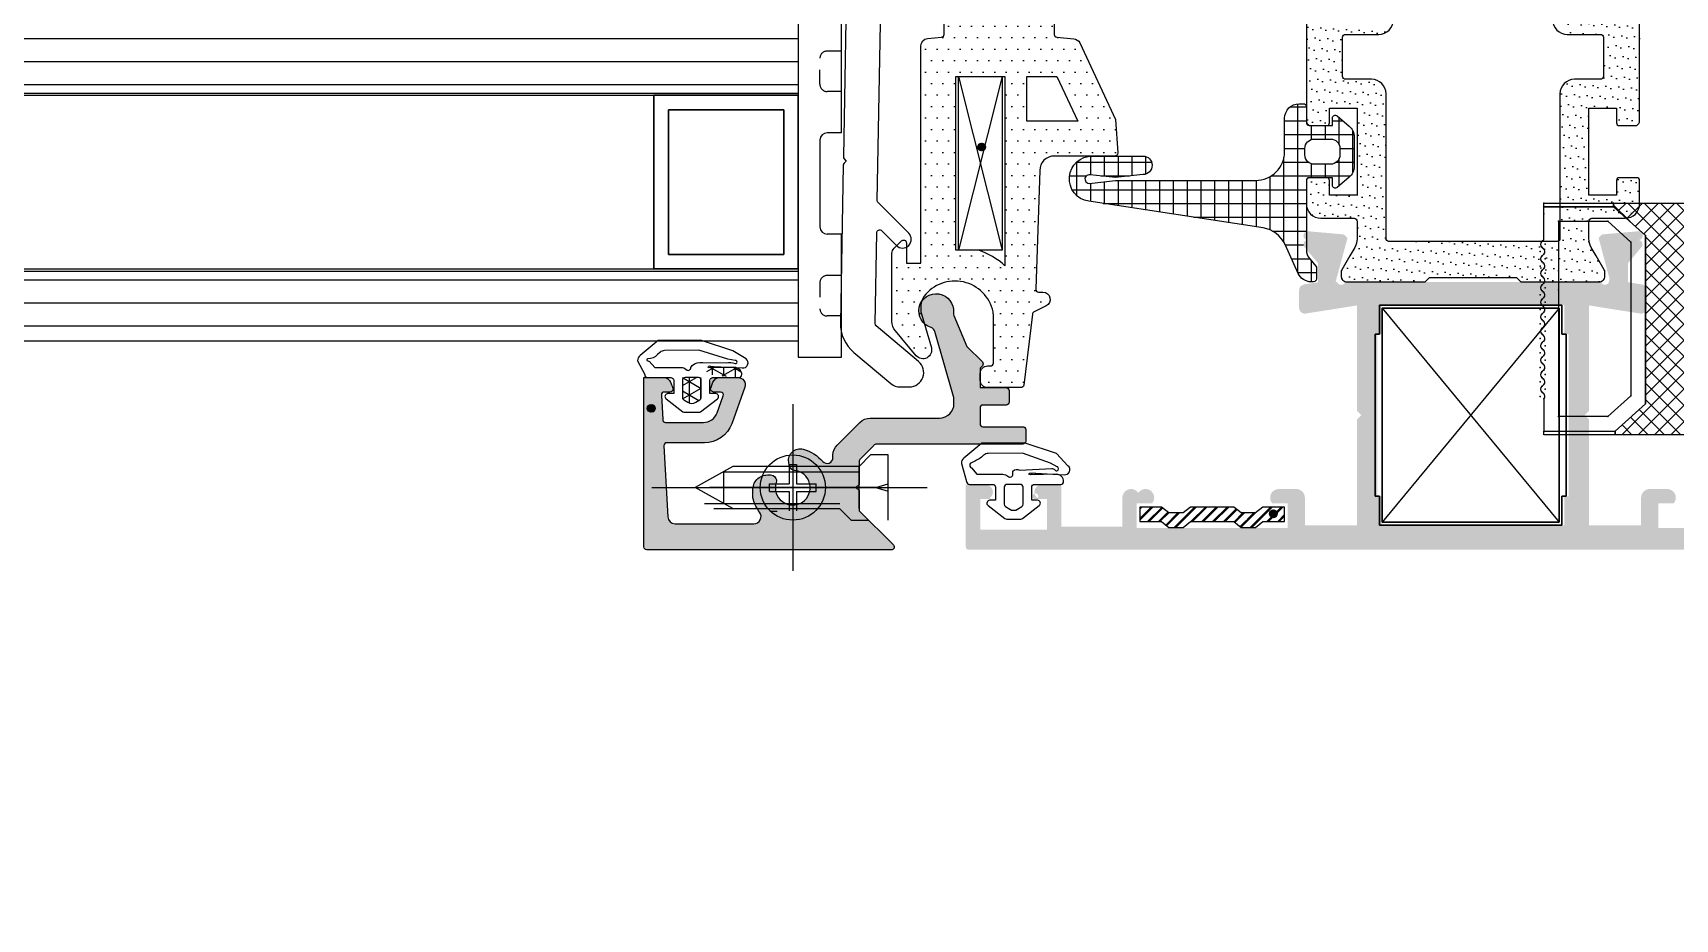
# Model space of a CAD drawing. Header units: inches. Extents: x 21 to 32698, y 13 to 3712.
# Drawn here: x 3815.39 to 3826.73, y 960.74 to 966.86 of the extents above; entities that cross this region are included whole.
import ezdxf

# ---------------------------------------------------------------- set-up
doc = ezdxf.new("R2010")
doc.units = ezdxf.units.IN
doc.header["$MEASUREMENT"] = 0
doc.set_wipeout_variables(frame=1)
for name, pattern in [('ACANSTGB', [0.354331, 0.15748, -0.03937, 0.03937, -0.03937, 0.03937, -0.03937]), ('AM_ISO08W050', [18, 12, -1.5, 3, -1.5]), ('AM_ISO08W050x2', [9, 6, -0.75, 1.5, -0.75])]:
    doc.linetypes.add(name, pattern=pattern)
for name, color, linetype, lineweight in [('Z_MİM_-KM-GLAZ', 8, 'Continuous', 25), ('Z_MİM_-KM-PAINT', 8, 'Continuous', 25), ('Z_MİM_-KM-PATTERN-00', 8, 'Continuous', 25), ('Z_MİM_-KM-STRS', 8, 'Continuous', 25), ('Z_MİM_Aksesuar', 8, 'Continuous', 25), ('Z_MİM_aksesuar_k', 8, 'Continuous', 25), ('Z_MİM_ALUMINIUM', 8, 'Continuous', 25), ('Z_MİM_AM_4N', 8, 'Continuous', 25), ('Z_MİM_AM_7N', 8, 'AM_ISO08W050', 25), ('Z_MİM_fitiller_k', 8, 'Continuous', 25), ('Z_MİM_hatch_k', 8, 'Continuous', 25), ('Z_MİM_PROFIL', 8, 'Continuous', 25), ('Z_MİM_yazı_numara_k', 8, 'Continuous', 25)]:
    doc.layers.add(name, color=color, linetype=linetype, lineweight=lineweight)

# ---------------------------------------------------------------- blocks, each defined once
blk = doc.blocks.new('TRETUVAR')
at = {"layer": 'Z_MİM_-KM-PATTERN-00'}
h = blk.add_hatch(dxfattribs=at)
h.set_pattern_fill('AR-B816', color=256, scale=0.3, angle=90)
h.set_pattern_definition([(90, (21322.77, 490.03), (-60.96, 4e-15), []), (180, (21322.77, 490.03), (-60.96, -60.96), [60.96, -60.96])])
h.paths.add_polyline_path([(22632.772, 2700.032), (19252.772, 2700.032), (19252.772, 2750.032), (19097.772, 2750.032), (19097.772, 2610.032), (22542.772, 2610.032), (22542.772, 2080.13), (22697.772, 2080.13), (22697.772, 1460.13), (22542.772, 1460.13), (22542.772, 980.032), (21222.771, 980.032), (21222.771, 590.032), (20152.772, 590.032), (20152.772, 980.032), (19012.772, 980.032), (19012.775, 1635.031), (18722.771, 1635.031), (18722.772, 2610.032), (18807.772, 2610.032), (18807.772, 2750.032), (18632.772, 2750.032), (18632.771, 1545.031), (18922.774, 1545.031), (18922.771, 890.032), (19882.772, 890.032), (19882.772, 665.017), (20022.751, 665.033), (20022.77, 490.032), (21322.771, 490.032), (21322.771, 890.032), (22632.772, 890.032), (22632.772, 1220.13), (22797.772, 1220.13), (22797.772, 2180.13), (22632.772, 2180.13)])
h.paths.add_polyline_path([(19082.772, 2750.032), (18822.772, 2750.032), (18822.772, 2610.032), (19082.772, 2610.032)], flags=16)
blk = doc.blocks.new('klips detay')
at = {"layer": 'Z_MİM_Aksesuar'}
h = blk.add_hatch(dxfattribs=at)
h.set_pattern_fill('ANSI37', color=256, scale=0.25, angle=-90, style=0)
h.set_pattern_definition([(315, (-4779.5639, 8940.09785), (0.56126601, 0.56126601), []), (45, (-4779.5639, 8940.09785), (-0.56126601, 0.56126601), [])])
h.paths.add_polyline_path([(0, -4.46), (0, 0), (-20.1, 0), (-20.1, -0.25), (-18, -2.14), (-18, -13.77), (-20.2, -15.75), (-20.2, -16), (0, -16), (0, -11.46), (-13.84, -11.46), (-13.9, -11.46), (-13.9, -4.46)])
blk.add_line((-25, -16), (-20.2, -16))
at = {"linetype": 'Continuous'}
for p in [(-20.59, -1.25), (-19, -2.69), (-19, -13.31), (-19, -13.31), (-18, -13.77), (-18, -13.77), (-25, -15.25), (-25, -15.25), (-25, -16), (-20.2, -16), (-20.2, -16)]:
    blk.add_point(p, dxfattribs=at)
at = {"layer": 'Z_MİM_Aksesuar'}
for p, q in [((-25.02, -2.47), (-25, -0.25)), ((-25, -0.25), (-20.1, -0.25)), ((-20.1, -0.25), (-18, -2.14)), ((-20.59, -1.25), (-24.01, -1.25)), ((-24.01, -14.75), (-24.01, -1.25)), ((-19, -2.69), (-20.59, -1.25)), ((-18, -2.14), (-18, -13.77)), ((-18, -13.77), (-18, -2.14)), ((-25.02, -3.47), (-25.13, -3.36)), ((-25.12, -2.94), (-25.05, -2.87)), ((-19, -13.31), (-19, -2.69)), ((-25.02, -4.47), (-25.13, -4.36)), ((-25.12, -3.94), (-25.05, -3.87)), ((-25.02, -5.47), (-25.13, -5.36)), ((-25.12, -4.94), (-25.05, -4.87)), ((-25.02, -6.47), (-25.13, -6.36)), ((-25.02, -6.47), (-25.13, -6.36)), ((-25.12, -5.94), (-25.05, -5.87)), ((-25.12, -5.94), (-25.05, -5.87)), ((-25.02, -7.47), (-25.13, -7.36)), ((-25.02, -7.47), (-25.13, -7.36)), ((-25.12, -6.94), (-25.05, -6.87)), ((-25.12, -6.94), (-25.05, -6.87)), ((-25.12, -7.94), (-25.05, -7.87)), ((-25.02, -8.47), (-25.13, -8.36)), ((-25.12, -8.94), (-25.05, -8.87)), ((-25.02, -9.47), (-25.13, -9.36)), ((-25.12, -9.94), (-25.05, -9.87)), ((-25.02, -10.47), (-25.13, -10.36)), ((-25.12, -10.94), (-25.05, -10.87)), ((-25.02, -11.47), (-25.13, -11.36)), ((-25.02, -12.47), (-25.13, -12.36)), ((-25.12, -11.94), (-25.05, -11.87)), ((-25.02, -13.47), (-25.13, -13.36)), ((-25.12, -12.94), (-25.05, -12.87)), ((-25.02, -13.47), (-25, -15.75)), ((-20.59, -14.75), (-19, -13.31)), ((-18, -13.77), (-20.2, -15.75)), ((-20.2, -15.75), (-18, -13.77)), ((-25, -15.75), (-20.2, -15.75)), ((-24.01, -14.75), (-20.59, -14.75))]:
    blk.add_line(p, q, dxfattribs=at)
for points in [[(0, -4.46), (0, 0), (-20.1, 0), (-20.1, -0.25), (-18, -2.14), (-18, -13.77), (-20.2, -15.75), (-20.2, -16), (0, -16), (0, -11.46), (-13.84, -11.46), (-13.9, -11.46), (-13.9, -4.46), (0, -4.46)], [(0, -4.46), (-13.9, -4.46), (-13.9, -11.46), (0, -11.46)]]:
    blk.add_lwpolyline(points, dxfattribs=at)
for centre, start, end in [((-24.91, -3.15), 134.9638, 223.5399), ((-25.26, -2.65), 314.9638, 37.8313), ((-24.91, -4.15), 134.9638, 223.5399), ((-25.26, -3.65), 314.9638, 37.8313), ((-25.26, -4.65), 314.9638, 37.8313), ((-24.91, -5.15), 134.9638, 223.5399), ((-25.26, -5.65), 314.9638, 37.8313), ((-25.26, -5.65), 314.9638, 37.8313), ((-24.91, -6.15), 134.9638, 223.5399), ((-24.91, -6.15), 134.9638, 223.5399), ((-25.26, -6.65), 314.9638, 37.8313), ((-25.26, -6.65), 314.9638, 37.8313), ((-24.91, -7.15), 134.9638, 223.5399), ((-24.91, -7.15), 134.9638, 223.5399), ((-25.26, -7.65), 314.9638, 37.8313), ((-24.91, -8.15), 134.9638, 223.5399), ((-24.91, -9.15), 134.9638, 223.5399), ((-25.26, -8.65), 314.9638, 37.8313), ((-24.91, -10.15), 134.9638, 223.5399), ((-25.26, -9.65), 314.9638, 37.8313), ((-24.91, -11.15), 134.9638, 223.5399), ((-25.26, -10.65), 314.9638, 37.8313), ((-24.91, -12.15), 134.9638, 223.5399), ((-25.26, -11.65), 314.9638, 37.8313), ((-24.91, -13.15), 134.9638, 223.5399), ((-25.26, -12.65), 314.9638, 37.8313)]:
    blk.add_arc(centre, 0.3, start, end, dxfattribs=at)
for p in [(-24.01, -1.25), (-25.26, -2.65), (-25.26, -2.65), (-25.13, -3.36), (-25.13, -3.36), (-25.12, -2.94), (-25.12, -2.94), (-25.05, -2.87), (-25.05, -2.87), (-25.02, -2.47), (-25.02, -2.47), (-24.91, -3.15), (-24.91, -3.15), (-25.26, -3.65), (-25.26, -3.65), (-25.13, -4.36), (-25.13, -4.36), (-25.12, -3.94), (-25.12, -3.94), (-25.05, -3.87), (-25.05, -3.87), (-25.02, -3.47), (-25.02, -3.47), (-25.02, -4.47), (-25.02, -4.47), (-24.91, -4.15), (-24.91, -4.15), (-25.26, -4.65), (-25.26, -4.65), (-25.26, -5.65), (-25.26, -5.65), (-25.26, -5.65), (-25.26, -5.65), (-25.26, -5.65), (-25.26, -5.65), (-25.26, -5.65), (-25.13, -5.36), (-25.13, -5.36), (-25.12, -4.94), (-25.12, -4.94), (-25.05, -4.87), (-25.05, -4.87), (-25.02, -5.47), (-25.02, -5.47), (-25.02, -5.47), (-24.91, -5.15), (-24.91, -5.15), (-24.91, -5.15), (-24.91, -5.15), (-25.26, -6.65), (-25.26, -6.65), (-25.26, -6.65), (-25.26, -6.65), (-25.26, -6.65), (-25.26, -6.65), (-25.26, -6.65), (-25.13, -6.36), (-25.13, -6.36), (-25.13, -6.36), (-25.12, -5.94), (-25.12, -5.94), (-25.12, -5.94), (-25.05, -5.87), (-25.05, -5.87), (-25.05, -5.87), (-25.02, -6.47), (-25.02, -6.47), (-25.02, -6.47), (-24.91, -6.15), (-24.91, -6.15), (-24.91, -6.15), (-24.91, -6.15), (-24.91, -6.15), (-24.91, -6.15), (-24.91, -6.15), (-25.26, -7.65), (-25.26, -7.65), (-25.26, -7.65), (-25.26, -7.65), (-25.13, -7.36), (-25.13, -7.36), (-25.13, -7.36), (-25.12, -6.94), (-25.12, -6.94), (-25.12, -6.94), (-25.05, -6.87), (-25.05, -6.87), (-25.05, -6.87), (-25.05, -7.87), (-25.05, -7.87), (-25.02, -7.47), (-25.02, -7.47), (-25.02, -7.47), (-24.91, -7.15), (-24.91, -7.15), (-24.91, -7.15), (-24.91, -7.15), (-24.91, -7.15), (-24.91, -7.15), (-24.91, -7.15), (-25.26, -8.65), (-25.26, -8.65), (-25.26, -8.65), (-25.26, -8.65), (-25.13, -8.36), (-25.13, -8.36), (-25.12, -7.94), (-25.12, -7.94), (-25.12, -8.94), (-25.12, -8.94), (-25.05, -8.87), (-25.05, -8.87), (-25.02, -8.47), (-25.02, -8.47), (-24.91, -8.15), (-24.91, -8.15), (-24.91, -8.15), (-24.91, -8.15), (-25.26, -9.65), (-25.26, -9.65), (-25.13, -9.36), (-25.13, -9.36), (-25.12, -9.94), (-25.12, -9.94), (-25.05, -9.87), (-25.05, -9.87), (-25.02, -9.47), (-25.02, -9.47), (-24.91, -9.15), (-24.91, -9.15), (-24.91, -9.15), (-24.91, -9.15), (-24.91, -10.15), (-24.91, -10.15), (-24.91, -10.15), (-24.91, -10.15), (-24.01, -10), (-25.26, -10.65), (-25.26, -10.65), (-25.26, -10.65), (-25.26, -10.65), (-25.13, -10.36), (-25.13, -10.36), (-25.12, -10.94), (-25.12, -10.94), (-25.05, -10.87), (-25.05, -10.87), (-25.02, -10.47), (-25.02, -10.47), (-24.91, -11.15), (-24.91, -11.15), (-24.91, -11.15), (-24.91, -11.15), (-24.91, -11.15), (-24.91, -11.15), (-24.91, -11.15), (-24.91, -11.15), (-25.26, -11.65), (-25.26, -11.65), (-25.26, -11.65), (-25.26, -11.65), (-25.13, -11.36), (-25.13, -11.36), (-25.13, -12.36), (-25.13, -12.36), (-25.12, -11.94), (-25.12, -11.94), (-25.05, -11.87), (-25.05, -11.87), (-25.02, -11.47), (-25.02, -11.47), (-24.91, -12.15), (-24.91, -12.15), (-24.91, -12.15), (-24.91, -12.15), (-24.91, -12.15), (-24.91, -12.15), (-24.91, -12.15), (-24.91, -12.15), (-25.26, -12.65), (-25.26, -12.65), (-25.26, -12.65), (-25.26, -12.65), (-25.12, -12.94), (-25.12, -12.94), (-25.05, -12.87), (-25.05, -12.87), (-25.02, -12.47), (-25.02, -12.47), (-24.91, -13.15), (-24.91, -13.15), (-24.91, -13.15), (-24.91, -13.15), (-24.01, -14.75), (-20.59, -14.75)]:
    blk.add_point(p, dxfattribs=at)
at = {"layer": 'Z_MİM_ALUMINIUM'}
for p, q in [((-20.1, 0), (-25, 0)), ((-25, 0), (-25, -0.25)), ((-20.1, -0.25), (-20.1, 0)), ((-25, -0.25), (-20.1, -0.25)), ((-20.2, -15.75), (-25, -15.75)), ((-25, -15.75), (-25, -16)), ((-20.2, -16), (-20.2, -15.75))]:
    blk.add_line(p, q, dxfattribs=at)
blk = doc.blocks.new('-KM-AL1 150_900')
blk.add_wipeout([(151.488, -34.02), (151.726, -15.48), (149.45, -15.45), (149.45, 7.15), (9.45, 7.15), (9.45, -15.45), (7.398, -15.45), (7.567, -34.061)])
h = blk.add_hatch()
h.set_pattern_fill('ANSI31', color=256, scale=0.016667, angle=270, style=0)
h.set_pattern_definition([(45, (80.1448, -105.584917), (0.037417734, -0.037417734), [])])
h.paths.add_polyline_path([(76.722, -34.05), (76.722, -33.95), (76.572, -33.95), (76.522, -33.99), (76.422, -33.99), (76.372, -33.95), (76.072, -33.95), (76.022, -33.99), (75.922, -33.99), (75.872, -33.95), (75.722, -33.95), (75.722, -34.05), (75.872, -34.05), (75.922, -34.09), (76.022, -34.09), (76.072, -34.05), (76.372, -34.05), (76.422, -34.09), (76.522, -34.09), (76.572, -34.05)])
h = blk.add_hatch()
h.set_pattern_fill('ANSI31', color=256, scale=0.016667, angle=90, style=0)
h.set_pattern_definition([(225, (168.53543, 32.41075), (-0.037417734, 0.037417734), [])])
h.paths.add_polyline_path([(76.722, -34.05), (76.722, -33.95), (76.572, -33.95), (76.522, -33.99), (76.422, -33.99), (76.372, -33.95), (76.072, -33.95), (76.022, -33.99), (75.922, -33.99), (75.872, -33.95), (75.722, -33.95), (75.722, -34.05), (75.872, -34.05), (75.922, -34.09), (76.022, -34.09), (76.072, -34.05), (76.372, -34.05), (76.422, -34.09), (76.522, -34.09), (76.572, -34.05)])
at = {"layer": 'Z_MİM_fitiller_k'}
h = blk.add_hatch(dxfattribs=at)
h.set_pattern_fill('NET', color=256, scale=0.03, angle=180, style=0)
h.set_pattern_definition([(180, (162.23452, 51.37497), (0, -0.09525), []), (270, (162.23452, 51.37497), (0.09525, 0), [])])
h.paths.add_polyline_path([(75.371, -31.838, -0.938467), (75.396, -31.525), (75.744, -31.525, -1), (75.744, -31.653), (75.554, -31.673), (75.379, -31.655, 1.05449), (75.372, -31.714), (75.554, -31.695, -0.025541), (75.575, -31.694), (76.522, -31.694, 0.414214), (76.722, -31.494), (76.722, -31.264, -0.414214), (76.822, -31.164), (76.852, -31.164, -0.414214), (76.872, -31.184), (76.872, -31.294, 0.392414), (76.891, -31.314, 0.010057), (76.892, -31.315), (77.012, -31.315, 0.079637), (77.018, -31.314), (77.052, -31.314), (77.052, -31.263, -0.612814), (77.084, -31.247), (77.167, -31.318, -0.219402), (77.202, -31.394), (77.202, -31.596, -0.219402), (77.167, -31.672), (77.084, -31.743, -0.612814), (77.052, -31.727), (77.052, -31.676), (77.018, -31.676, 0.07964), (77.012, -31.675), (76.892, -31.675, 0.414214), (76.872, -31.695), (76.872, -32.047, 0.317837), (76.852, -32.075), (76.852, -32.134, 0.175452), (76.859, -32.154), (76.872, -32.169), (76.872, -32.172, 0.175452), (76.895, -32.236), (76.938, -32.287, -0.175452), (76.942, -32.299), (76.942, -32.374, -0.414214), (76.922, -32.394), (76.907, -32.394, -0.293333), (76.816, -32.336), (76.725, -32.137, 0.252372), (76.574, -32.022)])
h.paths.add_polyline_path([(76.927, -31.582), (77.039, -31.582, 0.414213), (77.104, -31.517), (77.104, -31.517), (77.104, -31.473, 0.414214), (77.039, -31.408), (76.927, -31.408, 0.414213), (76.862, -31.473), (76.862, -31.517, 0.414214)], flags=16)
at = {"layer": 'Z_MİM_hatch_k'}
h = blk.add_hatch(dxfattribs=at)
h.set_pattern_fill('DOTS', color=256, scale=0.05, angle=180, style=0)
h.set_pattern_definition([(180, (168.31831, 41.39301), (-0.0396875, -0.079375), [0, -0.079375])])
h.paths.add_polyline_path([(74.252, -29.845, -0.414214), (74.352, -29.745), (75.152, -29.745, -0.414214), (75.252, -29.845), (75.252, -30.215, -0.178739), (75.132, -30.54), (75.132, -30.704), (75.267, -30.715, -0.267949), (75.308, -30.744), (75.554, -31.272), (75.571, -31.504, -0.434812), (75.551, -31.525), (75.036, -31.525), (75.032, -31.618, 0.017432), (75.032, -31.625), (75.004, -32.443, 0.450467), (75.024, -32.465), (75.054, -32.465, -0.791418), (75.076, -32.56), (74.984, -32.606), (74.922, -33.108, -0.378866), (74.902, -33.125), (74.672, -33.125, -1.732051), (74.715, -33.05, 0.300347), (74.712, -32.995), (74.712, -32.702, 0.891613), (74.199, -32.554), (74.284, -32.849, -0.810647), (74.18, -32.904), (74.036, -32.732, -0.176327), (74.012, -32.667), (74.012, -32.265), (74.212, -32.265), (74.212, -30.763, -0.388879), (74.258, -30.714), (74.372, -30.704), (74.372, -30.54, -0.178739), (74.252, -30.215)])
h.paths.add_polyline_path([(74.612, -30.575), (74.612, -30.434, -0.255924), (74.492, -30.215), (74.492, -29.985), (75.012, -29.985), (75.012, -30.215, -0.255924), (74.892, -30.434), (74.892, -30.575)], flags=16)
h.paths.add_polyline_path([(74.452, -30.975), (74.452, -32.175), (74.61, -32.175, -0.105295), (74.792, -32.284), (74.792, -30.975)], flags=16)
h.paths.add_polyline_path([(74.942, -30.975), (74.942, -31.285), (75.296, -31.285), (75.151, -30.975)], flags=16)
h = blk.add_hatch(dxfattribs=at)
h.set_pattern_fill('DOTS', color=256, scale=0.05, angle=240, style=0)
h.set_pattern_definition([(240, (599.646606, 28.59461), (0.048897016, -0.074057883), [0, -0.079375])])
h.paths.add_polyline_path([(77.116, -30.079, -0.131652), (77.112, -30.064), (77.112, -30.035, -0.414214), (77.152, -29.995), (77.692, -29.995), (77.722, -30.025), (78.322, -30.025), (78.352, -29.995), (78.892, -29.995, -0.414214), (78.932, -30.035), (78.932, -30.064, -0.131652), (78.928, -30.079), (78.873, -30.175), (78.838, -30.235, 0.131652), (78.822, -30.295), (78.822, -30.415, 0.414214), (78.842, -30.435), (79.072, -30.435, -0.414214), (79.172, -30.535), (79.172, -31.28, -0.236068), (79.152, -31.315), (79.032, -31.315, -0.414214), (79.012, -31.295), (79.012, -31.195), (78.822, -31.195), (78.822, -31.495), (78.822, -31.795), (79.012, -31.795), (79.012, -31.695, -0.414214), (79.032, -31.675), (79.152, -31.675, -0.414214), (79.172, -31.695), (79.172, -31.855, -0.414214), (79.072, -31.955), (78.842, -31.955, 0.414214), (78.822, -31.975), (78.822, -32.096, 0.131652), (78.838, -32.156), (78.873, -32.215), (78.928, -32.312, -0.131652), (78.932, -32.327), (78.932, -32.355, -0.414214), (78.892, -32.395), (78.352, -32.395), (78.322, -32.365), (77.722, -32.365), (77.692, -32.395), (77.152, -32.395, -0.414214), (77.112, -32.355), (77.112, -32.327, -0.131652), (77.116, -32.312), (77.172, -32.215), (77.206, -32.156, 0.131652), (77.222, -32.096), (77.222, -31.975, 0.414214), (77.202, -31.955), (76.972, -31.955, -0.414214), (76.872, -31.855), (76.872, -31.695, -0.414214), (76.892, -31.675), (77.012, -31.675, -0.414214), (77.032, -31.695), (77.032, -31.795), (77.222, -31.795), (77.222, -31.495), (77.222, -31.195), (77.032, -31.195), (77.032, -31.295, -0.414214), (77.012, -31.315), (76.892, -31.315, -0.236068), (76.872, -31.28), (76.872, -30.535, -0.414214), (76.972, -30.435), (77.202, -30.435, 0.414214), (77.222, -30.415), (77.222, -30.295, 0.131652), (77.206, -30.235), (77.172, -30.175)])
h.paths.add_polyline_path([(77.572, -30.275, 0.414214), (77.472, -30.375), (77.472, -30.585, -0.414214), (77.372, -30.685), (77.142, -30.685, 0.414214), (77.122, -30.705), (77.122, -30.975, 0.414214), (77.142, -30.995), (77.322, -30.995, -0.414214), (77.422, -31.095), (77.422, -32.095, 0.414214), (77.442, -32.115), (78.602, -32.115, 0.414214), (78.622, -32.095), (78.622, -31.095, -0.414214), (78.722, -30.995), (78.902, -30.995, 0.414214), (78.922, -30.975), (78.922, -30.705, 0.414214), (78.902, -30.685), (78.672, -30.685, -0.414214), (78.572, -30.585), (78.572, -30.375, 0.414214), (78.472, -30.275)], flags=16)
h = blk.add_hatch(dxfattribs=at)
h.set_pattern_fill('DOTS', color=256, scale=0.05, angle=60, style=0)
h.set_pattern_definition([(60, (-350.96638, -101.76878), (-0.048897016, 0.074057883), [0, -0.079375])])
h.paths.add_polyline_path([(77.116, -30.079, -0.131652), (77.112, -30.064), (77.112, -30.035, -0.414214), (77.152, -29.995), (77.692, -29.995), (77.722, -30.025), (78.322, -30.025), (78.352, -29.995), (78.892, -29.995, -0.414214), (78.932, -30.035), (78.932, -30.064, -0.131652), (78.928, -30.079), (78.873, -30.175), (78.838, -30.235, 0.131652), (78.822, -30.295), (78.822, -30.415, 0.414214), (78.842, -30.435), (79.072, -30.435, -0.414214), (79.172, -30.535), (79.172, -31.28, -0.236068), (79.152, -31.315), (79.032, -31.315, -0.414214), (79.012, -31.295), (79.012, -31.195), (78.822, -31.195), (78.822, -31.495), (78.822, -31.795), (79.012, -31.795), (79.012, -31.695, -0.414214), (79.032, -31.675), (79.152, -31.675, -0.414214), (79.172, -31.695), (79.172, -31.855, -0.414214), (79.072, -31.955), (78.842, -31.955, 0.414214), (78.822, -31.975), (78.822, -32.096, 0.131652), (78.838, -32.156), (78.873, -32.215), (78.928, -32.312, -0.131652), (78.932, -32.327), (78.932, -32.355, -0.414214), (78.892, -32.395), (78.352, -32.395), (78.322, -32.365), (77.722, -32.365), (77.692, -32.395), (77.152, -32.395, -0.414214), (77.112, -32.355), (77.112, -32.327, -0.131652), (77.116, -32.312), (77.172, -32.215), (77.206, -32.156, 0.131652), (77.222, -32.096), (77.222, -31.975, 0.414214), (77.202, -31.955), (76.972, -31.955, -0.414214), (76.872, -31.855), (76.872, -31.695, -0.414214), (76.892, -31.675), (77.012, -31.675, -0.414214), (77.032, -31.695), (77.032, -31.795), (77.222, -31.795), (77.222, -31.495), (77.222, -31.195), (77.032, -31.195), (77.032, -31.295, -0.414214), (77.012, -31.315), (76.892, -31.315, -0.236068), (76.872, -31.28), (76.872, -30.535, -0.414214), (76.972, -30.435), (77.202, -30.435, 0.414214), (77.222, -30.415), (77.222, -30.295, 0.131652), (77.206, -30.235), (77.172, -30.175)])
h.paths.add_polyline_path([(77.572, -30.275, 0.414214), (77.472, -30.375), (77.472, -30.585, -0.414214), (77.372, -30.685), (77.142, -30.685, 0.414214), (77.122, -30.705), (77.122, -30.975, 0.414214), (77.142, -30.995), (77.322, -30.995, -0.414214), (77.422, -31.095), (77.422, -32.095, 0.414214), (77.442, -32.115), (78.602, -32.115, 0.414214), (78.622, -32.095), (78.622, -31.095, -0.414214), (78.722, -30.995), (78.902, -30.995, 0.414214), (78.922, -30.975), (78.922, -30.705, 0.414214), (78.902, -30.685), (78.672, -30.685, -0.414214), (78.572, -30.585), (78.572, -30.375, 0.414214), (78.472, -30.275)], flags=16)
h = blk.add_hatch(dxfattribs=at)
h.set_pattern_fill('NET3', color=256, scale=0.025, angle=270, style=0)
h.set_pattern_definition([(270, (512.52447, -18.818075), (0.079375, 0), []), (330, (512.52447, -18.818075), (0.0396875, 0.068740766), []), (30, (512.52447, -18.818075), (-0.0396875, 0.068740766), [])])
h.paths.add_polyline_path([(72.956, -33.055), (72.76, -33.036, -1.101917), (72.764, -32.985), (72.928, -32.986, -0.411763), (72.976, -33.036, -0.405658)])
h.paths.add_polyline_path([(72.443, -32.869, 0.177462), (72.411, -32.881), (72.376, -32.912, -0.135959), (72.328, -32.927, 1.955512), (72.33, -32.935), (72.332, -32.937, -0.633838), (72.321, -32.934, -0.463847), (72.324, -32.927, 0.146482), (72.376, -32.912), (72.425, -32.869)], flags=17)
h.paths.add_polyline_path([(72.658, -33.226), (72.696, -33.202), (72.696, -33.055), (72.566, -33.055), (72.566, -33.202), (72.604, -33.226, 0.292354)], flags=17)
at = {"layer": 'Z_MİM_PROFIL'}
h = blk.add_hatch(color=256, dxfattribs=at)
h.paths.add_polyline_path([(77.14, -32.395), (78.022, -32.395), (78.904, -32.395, 0.843039), (78.962, -32.385), (78.962, -32.365), (78.889, -32.091), (78.907, -32.072, -0.176327), (78.919, -32.066), (79.16, -32.045, -1.138359), (79.157, -32.105, -0.697699), (79.185, -32.154), (79.092, -32.265), (79.092, -32.397), (79.188, -32.412, -0.368919), (79.222, -32.452), (79.222, -32.573, -0.461006), (79.176, -32.613), (78.822, -32.557), (78.822, -33.285), (78.792, -33.315), (78.822, -33.345), (78.822, -34.075), (79.182, -34.075), (79.182, -33.885, -0.414214), (79.242, -33.825), (79.362, -33.825, -0.648232), (79.407, -33.925), (79.302, -33.925), (79.302, -34.095), (80.342, -34.095), (80.342, -33.925), (80.237, -33.925, -1.074745), (80.332, -33.852, -0.742955), (80.442, -33.885), (80.442, -34.085), (80.862, -34.085), (80.862, -33.795), (80.999, -33.795, -0.746966), (81.026, -33.887, 0.236898), (81.042, -33.895), (80.962, -33.895), (80.962, -34.105), (81.422, -34.105), (81.422, -33.895), (81.342, -33.895, -4.221222), (81.358, -33.887, -0.746966), (81.385, -33.795), (81.522, -33.795), (81.522, -34.225, -0.414214), (81.502, -34.245), (74.542, -34.245, -0.414214), (74.522, -34.225), (74.522, -33.795), (74.659, -33.795, -0.746966), (74.686, -33.887, 0.236898), (74.702, -33.895), (74.622, -33.895), (74.622, -34.105), (75.082, -34.105), (75.082, -33.895), (75.002, -33.895, -4.221222), (75.018, -33.887, -0.746966), (75.045, -33.795), (75.182, -33.795), (75.182, -34.085), (75.602, -34.085), (75.602, -33.885, -0.742955), (75.712, -33.852, -1.074745), (75.807, -33.925), (75.702, -33.925), (75.702, -34.095), (76.742, -34.095), (76.742, -33.925), (76.637, -33.925, -0.648232), (76.682, -33.825), (76.802, -33.825, -0.414214), (76.862, -33.885), (76.862, -34.075), (77.222, -34.075), (77.222, -33.345), (77.252, -33.315), (77.222, -33.285), (77.222, -32.557), (76.868, -32.613, -0.461006), (76.822, -32.573), (76.822, -32.452, -0.368919), (76.856, -32.412), (76.952, -32.397), (76.952, -32.265), (76.859, -32.154, -0.697699), (76.887, -32.105, -1.138359), (76.885, -32.045), (77.125, -32.066, -0.176327), (77.137, -32.072), (77.156, -32.091), (77.074, -32.395), (77.084, -32.395, 0.707107)])
h.paths.add_polyline_path([(77.392, -32.555), (77.392, -32.755), (77.362, -32.755), (77.362, -33.875), (77.392, -33.875), (77.392, -34.075), (78.022, -34.075), (78.652, -34.075), (78.652, -33.875), (78.682, -33.875), (78.682, -32.755), (78.652, -32.755), (78.652, -32.555), (78.022, -32.555)], flags=16)
blk.add_hatch(color=256, dxfattribs=at).paths.add_polyline_path([(73.785, -33.975), (74.022, -34.211, -0.668179), (74.008, -34.245), (72.32, -34.245, -0.414214), (72.3, -34.225), (72.3, -33.055), (72.437, -33.055, -0.479475), (72.486, -33.116, -0.732886), (72.455, -33.161, 0.684518), (72.421, -33.176), (72.431, -33.365), (72.711, -33.365, 0.315299), (72.805, -33.299), (72.848, -33.182, 0.520567), (72.829, -33.155), (72.78, -33.155, -0.523343), (72.762, -33.128, -0.743381), (72.824, -33.055), (72.95, -33.055, -0.520567), (72.997, -33.122), (72.906, -33.374, -0.315299), (72.718, -33.505), (72.438, -33.505), (72.465, -34.018, 0.39896), (72.515, -34.065), (73.059, -34.065, 0.616747), (73.099, -33.985, -0.084286), (73.056, -33.9, -0.199477), (73.059, -33.862, -0.563498), (73.166, -33.729, -0.572963), (73.213, -33.78, 2.811597), (73.339, -33.696, -0.341999), (73.303, -33.662, -0.6163), (73.388, -33.547, -0.159853), (73.535, -33.635, 0.693564), (73.605, -33.608), (73.605, -33.591, -0.198912), (73.635, -33.521), (73.791, -33.365, -0.198942), (73.862, -33.335), (74.34, -33.335, 0.414217), (74.44, -33.235), (74.44, -33.199), (74.302, -32.714, -2.49922), (74.435, -32.616), (74.53, -32.84), (74.636, -32.946, -0.414214), (74.636, -32.975), (74.62, -32.99), (74.62, -33.125), (74.8, -33.125, -0.41418), (74.82, -33.145), (74.82, -33.225, -0.414214), (74.8, -33.245), (74.62, -33.245), (74.62, -33.395), (74.915, -33.395, -0.414214), (74.935, -33.415), (74.935, -33.495, -0.414214), (74.915, -33.515), (73.895, -33.515), (73.785, -33.625), (73.785, -33.794), (73.764, -33.815), (73.785, -33.836)])
at = {"layer": 'Z_MİM_yazı_numara_k'}
h = blk.add_hatch(dxfattribs=at)
h.set_pattern_fill('LINE', color=256, scale=0.0375, angle=225, style=0)
h.set_pattern_definition([(225, (48.9852373, -38.652608), (0.003314563, -0.003314563), [])])
edge = h.paths.add_edge_path()
edge.add_arc((74.631, -31.463), 0.0271, 0, 360)
h = blk.add_hatch(dxfattribs=at)
h.set_pattern_fill('LINE', color=256, scale=0.0375, angle=225, style=0)
h.set_pattern_definition([(225, (46.705407, -36.8475426), (0.003314563, -0.003314563), [])])
edge = h.paths.add_edge_path()
edge.add_arc((72.351, -33.268), 0.0271, 0, 360)
h = blk.add_hatch(dxfattribs=at)
h.set_pattern_fill('LINE', color=256, scale=0.0375, angle=225, style=0)
h.set_pattern_definition([(225, (50.998418, -36.1200734), (0.003314563, -0.003314563), [])])
edge = h.paths.add_edge_path()
edge.add_arc((76.644, -33.996), 0.0271, 0, 360)
h = blk.add_hatch(dxfattribs=at)
h.set_pattern_fill('LINE', color=256, scale=0.0375, angle=45, style=0)
h.set_pattern_definition([(45, (197.681808, -37.0540915), (-0.00331456304, 0.00331456304), [])])
edge = h.paths.add_edge_path()
edge.add_arc((76.644, -33.996), 0.0271, 0, 360)
at = {"linetype": 'ACANSTGB', "ltscale": 0.01}
for p, q in [((73.665, -30.8), (73.565, -30.8)), ((73.515, -31.03), (73.515, -30.85)), ((73.665, -31.08), (73.565, -31.08)), ((73.515, -32.4), (73.515, -32.58)), ((73.665, -32.35), (73.565, -32.35)), ((73.665, -32.63), (73.565, -32.63))]:
    blk.add_line(p, q, dxfattribs=at)
for p, q in [((73.665, -31.365), (73.565, -31.365)), ((73.515, -31.415), (73.515, -32.015)), ((73.665, -32.065), (73.565, -32.065)), ((73.302, -33.655), (73.353, -33.655)), ((73.302, -33.655), (73.302, -33.79)), ((73.353, -33.655), (73.353, -33.79)), ((73.785, -33.67), (73.865, -33.59)), ((73.985, -33.59), (73.865, -33.59)), ((73.985, -34.04), (73.985, -33.59)), ((72.915, -33.67), (72.655, -33.815)), ((73.785, -33.67), (72.915, -33.67)), ((73.785, -33.96), (73.785, -33.67)), ((72.915, -33.96), (72.655, -33.815)), ((73.168, -33.841), (73.168, -33.79)), ((73.168, -33.79), (73.302, -33.79)), ((73.168, -33.841), (73.302, -33.841)), ((73.302, -33.841), (73.302, -33.975)), ((73.353, -33.79), (73.488, -33.79)), ((73.353, -33.841), (73.353, -33.975)), ((73.353, -33.841), (73.488, -33.841)), ((73.488, -33.841), (73.488, -33.79)), ((73.902, -33.815), (73.985, -33.79)), ((73.902, -33.815), (73.985, -33.84)), ((73.653, -33.962), (72.783, -33.962)), ((73.17, -33.977), (73.221, -33.977)), ((73.653, -33.962), (73.733, -34.042)), ((73.853, -34.042), (73.733, -34.042))]:
    blk.add_line(p, q)
blk.add_lwpolyline([(76.872, -30.535), (76.872, -31.28, 0.236068), (76.892, -31.315), (77.012, -31.315, 0.414214), (77.032, -31.295), (77.032, -31.195), (77.222, -31.195), (77.222, -31.495), (77.222, -31.795), (77.032, -31.795), (77.032, -31.695, 0.414214), (77.012, -31.675), (76.892, -31.675, 0.414214), (76.872, -31.695), (76.872, -31.855, 0.414214), (76.972, -31.955), (77.202, -31.955, -0.414214), (77.222, -31.975), (77.222, -32.096, -0.131652), (77.206, -32.156), (77.172, -32.215), (77.116, -32.312, 0.131652), (77.112, -32.327), (77.112, -32.355, 0.414214), (77.152, -32.395), (77.692, -32.395), (77.722, -32.365), (78.322, -32.365), (78.352, -32.395), (78.892, -32.395, 0.414214), (78.932, -32.355), (78.932, -32.327, 0.131652), (78.928, -32.312), (78.873, -32.215), (78.838, -32.156, -0.131652), (78.822, -32.096), (78.822, -31.975, -0.414214), (78.842, -31.955), (79.072, -31.955, 0.414214), (79.172, -31.855), (79.172, -31.695, 0.414214), (79.152, -31.675), (79.032, -31.675, 0.414214), (79.012, -31.695), (79.012, -31.795), (78.822, -31.795), (78.822, -31.495), (78.822, -31.195), (79.012, -31.195), (79.012, -31.295, 0.414214), (79.032, -31.315), (79.152, -31.315, 0.236068), (79.172, -31.28), (79.172, -30.535, 0.414214)], format="xyb")
blk.add_lwpolyline([(77.372, -30.685, 0.414214), (77.472, -30.585), (77.472, -30.375, -0.414214), (77.572, -30.275), (78.472, -30.275, -0.414214), (78.572, -30.375), (78.572, -30.585, 0.414214), (78.672, -30.685), (78.902, -30.685, -0.414214), (78.922, -30.705), (78.922, -30.975, -0.414214), (78.902, -30.995), (78.722, -30.995, 0.414214), (78.622, -31.095), (78.622, -32.095, -0.414214), (78.602, -32.115), (77.442, -32.115, -0.414214), (77.422, -32.095), (77.422, -31.095, 0.414214), (77.322, -30.995), (77.142, -30.995, -0.414214), (77.122, -30.975), (77.122, -30.705, -0.414214), (77.142, -30.685)], format="xyb", close=True)
blk.add_lwpolyline([(73.665, -31.365), (73.665, -30.515), (73.365, -30.515), (73.365, -32.915), (73.665, -32.915), (73.665, -32.065)])
for points in [[(77.376, -33.875), (77.346, -33.875), (77.346, -32.755), (77.376, -32.755), (77.376, -32.555), (78.006, -32.555), (78.636, -32.555), (78.636, -32.755), (78.666, -32.755), (78.666, -33.875), (78.636, -33.875), (78.636, -34.075), (78.006, -34.075), (77.376, -34.075)], [(76.372, -34.05), (76.422, -34.09), (76.522, -34.09), (76.572, -34.05), (76.722, -34.05), (76.722, -33.95), (76.572, -33.95), (76.522, -33.99), (76.422, -33.99), (76.372, -33.95), (76.072, -33.95), (76.022, -33.99), (75.922, -33.99), (75.872, -33.95), (75.722, -33.95), (75.722, -34.05), (75.872, -34.05), (75.922, -34.09), (76.022, -34.09), (76.072, -34.05)], [(76.372, -34.05), (76.422, -34.09), (76.522, -34.09), (76.572, -34.05), (76.722, -34.05), (76.722, -33.95), (76.572, -33.95), (76.522, -33.99), (76.422, -33.99), (76.372, -33.95), (76.072, -33.95), (76.022, -33.99), (75.922, -33.99), (75.872, -33.95), (75.722, -33.95), (75.722, -34.05), (75.872, -34.05), (75.922, -34.09), (76.022, -34.09), (76.072, -34.05)]]:
    blk.add_lwpolyline(points, close=True)
blk.add_circle((73.328, -33.815), 0.225)
for centre, start, end in [((73.565, -30.85), 90, 180), ((73.565, -31.03), 180, 270), ((73.565, -32.4), 90, 180), ((73.565, -32.58), 180, 270)]:
    blk.add_arc(centre, 0.05, start, end, dxfattribs=at)
for centre, start, end in [((73.565, -31.415), 90, 180), ((73.565, -32.015), 180, 270)]:
    blk.add_arc(centre, 0.05, start, end)
at = {"layer": 'Z_MİM_aksesuar_k'}
for p, q in [((24.145, -30.713), (73.365, -30.713)), ((73.365, -30.605), (73.365, -32.805)), ((24.145, -30.872), (73.365, -30.872)), ((24.145, -31.031), (73.365, -31.031)), ((74.772, -30.975), (74.472, -32.175)), ((74.472, -30.975), (74.772, -32.175)), ((24.145, -31.09), (73.365, -31.09)), ((24.145, -31.105), (73.365, -31.105)), ((72.37, -31.105), (72.37, -32.305)), ((72.37, -32.305), (72.37, -31.105)), ((24.145, -32.305), (73.365, -32.305)), ((24.145, -32.321), (73.365, -32.321)), ((24.145, -32.38), (73.365, -32.38)), ((24.145, -32.538), (73.365, -32.538)), ((77.396, -32.575), (78.616, -34.055)), ((78.616, -32.575), (77.396, -34.055)), ((78.616, -32.575), (77.396, -34.055)), ((77.396, -32.575), (78.616, -34.055)), ((77.396, -32.575), (78.616, -34.055)), ((78.616, -32.575), (77.396, -34.055)), ((24.145, -32.697), (73.365, -32.697)), ((73.365, -32.805), (24.145, -32.805))]:
    blk.add_line(p, q, dxfattribs=at)
for points in [[(74.772, -32.175), (74.472, -32.175), (74.472, -30.975), (74.772, -30.975)], [(72.37, -31.105), (73.365, -31.105), (73.365, -32.305), (72.37, -32.305)], [(72.37, -32.305), (73.365, -32.305), (73.365, -31.105), (72.37, -31.105)], [(72.47, -31.205), (73.265, -31.205), (73.265, -32.205), (72.47, -32.205)], [(72.47, -32.205), (73.265, -32.205), (73.265, -31.205), (72.47, -31.205)], [(78.616, -32.575), (77.396, -32.575), (77.396, -34.055), (78.616, -34.055)], [(77.396, -32.575), (78.616, -32.575), (78.616, -34.055), (77.396, -34.055)], [(78.616, -32.575), (77.396, -32.575), (77.396, -34.055), (78.616, -34.055)]]:
    blk.add_lwpolyline(points, close=True, dxfattribs=at)
at = {"layer": 'Z_MİM_AM_4N'}
for p, q in [((72.851, -33.706), (73.785, -33.706)), ((72.851, -33.924), (72.851, -33.706)), ((72.718, -33.926), (73.653, -33.926))]:
    blk.add_line(p, q, dxfattribs=at)
at = {"layer": 'Z_MİM_AM_7N', "linetype": 'AM_ISO08W050x2'}
for p, q in [((73.328, -33.24), (73.328, -34.39)), ((72.355, -33.815), (74.255, -33.815)), ((73.903, -33.815), (72.753, -33.815))]:
    blk.add_line(p, q, dxfattribs=at)
at = {"layer": 'Z_MİM_fitiller_k'}
for points in [[(75.744, -31.653), (75.554, -31.673), (75.379, -31.655, 1.05449), (75.372, -31.714), (75.554, -31.695, -0.026186), (75.575, -31.694), (76.522, -31.694, 0.414214), (76.722, -31.494), (76.722, -31.264, -0.414214), (76.822, -31.164), (76.852, -31.164, -0.414214), (76.872, -31.184), (76.872, -31.294, 0.414214), (76.892, -31.314), (77.052, -31.314), (77.052, -31.263, -0.612814), (77.084, -31.247), (77.167, -31.318, -0.219402), (77.202, -31.394), (77.202, -31.596, -0.219402), (77.167, -31.672), (77.084, -31.743, -0.612814), (77.052, -31.727), (77.052, -31.676), (76.892, -31.676, 0.414214), (76.872, -31.696), (76.872, -32.172, 0.175452), (76.895, -32.236), (76.938, -32.287, -0.175452), (76.942, -32.299), (76.942, -32.374, -0.414214), (76.922, -32.394), (76.907, -32.394, -0.293333), (76.816, -32.336), (76.725, -32.137, 0.252372), (76.574, -32.022), (75.371, -31.838, -0.938467), (75.396, -31.525), (75.744, -31.525, -1)], [(77.104, -31.517), (77.104, -31.517, -0.414213), (77.039, -31.582), (76.927, -31.582, -0.414214), (76.862, -31.517), (76.862, -31.473, -0.414213), (76.927, -31.408), (77.039, -31.408, -0.414214), (77.104, -31.473)], [(77.104, -31.517), (77.104, -31.517, -0.414213), (77.039, -31.582), (76.927, -31.582, -0.414214), (76.862, -31.517), (76.862, -31.473, -0.414213), (76.927, -31.408), (77.039, -31.408, -0.414214), (77.104, -31.473)], [(72.506, -33.075), (72.506, -33.166), (72.466, -33.166, 0.715976), (72.453, -33.201), (72.57, -33.291, 0.165518), (72.582, -33.295), (72.679, -33.295, 0.165518), (72.691, -33.291), (72.808, -33.201, 0.715976), (72.796, -33.166), (72.756, -33.166), (72.756, -33.075, -0.414214), (72.776, -33.055), (72.956, -33.055, 0.414214), (72.976, -33.035, 0.423058), (72.926, -32.986), (72.764, -32.985, 0.196262), (72.746, -32.989, -0.661044), (72.754, -32.975, 0.148078), (72.782, -32.978, 0.000634), (72.783, -32.978), (72.979, -32.989, 0.770223), (73.005, -32.926), (72.913, -32.871), (72.691, -32.797), (72.398, -32.8), (72.274, -32.902, 0.218314), (72.257, -32.94), (72.306, -33.035, 0.414214), (72.326, -33.055), (72.486, -33.055, -0.414214)], [(72.93, -32.937), (72.88, -32.928), (72.679, -32.867), (72.443, -32.869, 0.177462), (72.411, -32.881), (72.394, -32.896, -0.203511), (72.328, -32.927, 0.732657), (72.321, -32.934, 0.410363), (72.328, -32.939, 0.416483), (72.337, -32.943), (72.376, -32.985), (72.556, -32.985, -0.196262), (72.591, -33, 0.664495), (72.625, -32.985), (72.634, -32.972, -0.219093), (72.707, -32.952), (72.87, -32.954, -0.13878), (72.929, -32.958, 1.356329)], [(72.604, -33.226, 0.292354), (72.658, -33.226), (72.686, -33.208, 0.255859), (72.696, -33.191), (72.696, -33.075, 0.414214), (72.676, -33.055), (72.586, -33.055, 0.414214), (72.566, -33.075), (72.566, -33.191, 0.255859), (72.575, -33.208)], [(74.727, -33.813), (74.727, -33.903), (74.687, -33.903, 0.715976), (74.675, -33.939), (74.792, -34.029, 0.165518), (74.804, -34.033), (74.901, -34.033, 0.165518), (74.913, -34.029), (75.029, -33.939, 0.715976), (75.017, -33.903), (74.977, -33.903), (74.977, -33.813, -0.414214), (74.997, -33.793), (75.177, -33.793, 0.414214), (75.197, -33.773, 0.414214), (75.147, -33.723), (74.971, -33.726, -0.117448), (74.956, -33.723, -0.400605), (74.974, -33.715, -0.053856), (75.004, -33.715, 0.000634), (75.004, -33.715), (75.2, -33.726, 0.770223), (75.227, -33.664), (75.147, -33.58), (74.925, -33.506), (74.633, -33.509), (74.508, -33.611, 0.218314), (74.491, -33.649), (74.527, -33.773, 0.414214), (74.547, -33.793), (74.707, -33.793, -0.414214)], [(74.727, -33.813), (74.727, -33.903), (74.687, -33.903, 0.715976), (74.675, -33.939), (74.792, -34.029, 0.165518), (74.804, -34.033), (74.901, -34.033, 0.165518), (74.913, -34.029), (75.029, -33.939, 0.715976), (75.017, -33.903), (74.977, -33.903), (74.977, -33.813, -0.414214), (74.997, -33.793), (75.177, -33.793, 0.414214), (75.197, -33.773, 0.414214), (75.147, -33.723), (74.971, -33.726, -0.117448), (74.956, -33.723, -0.400605), (74.974, -33.715, -0.053856), (75.004, -33.715, 0.000634), (75.004, -33.715), (75.2, -33.726, 0.770223), (75.227, -33.664), (75.147, -33.58), (74.925, -33.506), (74.633, -33.509), (74.508, -33.611, 0.218314), (74.491, -33.649), (74.527, -33.773, 0.414214), (74.547, -33.793), (74.707, -33.793, -0.414214)], [(75.153, -33.671), (75.107, -33.646), (74.914, -33.577), (74.677, -33.579, 0.177462), (74.645, -33.591), (74.629, -33.605, -0.076022), (74.561, -33.643, 0.346278), (74.549, -33.668, -0.000523), (74.549, -33.668, -0.025659), (74.561, -33.679), (74.597, -33.723), (74.778, -33.723, -0.196262), (74.813, -33.737, 0.664495), (74.847, -33.723), (74.847, -33.702, -0.376032), (74.894, -33.694), (75.115, -33.684, -0.219372), (75.135, -33.69, 1.523096)], [(75.153, -33.671), (75.107, -33.646), (74.914, -33.577), (74.677, -33.579, 0.177462), (74.645, -33.591), (74.629, -33.605, -0.076022), (74.561, -33.643, 0.346278), (74.549, -33.668, -0.000523), (74.549, -33.668, -0.025659), (74.561, -33.679), (74.597, -33.723), (74.778, -33.723, -0.196262), (74.813, -33.737, 0.664495), (74.847, -33.723), (74.847, -33.702, -0.376032), (74.894, -33.694), (75.115, -33.684, -0.219372), (75.135, -33.69, 1.523096)], [(74.825, -33.964, 0.292354), (74.879, -33.964), (74.908, -33.945, 0.255859), (74.917, -33.929), (74.917, -33.813, 0.414214), (74.897, -33.793), (74.807, -33.793, 0.414214), (74.787, -33.813), (74.787, -33.929, 0.255859), (74.796, -33.945)], [(74.825, -33.964, 0.292354), (74.879, -33.964), (74.908, -33.945, 0.255859), (74.917, -33.929), (74.917, -33.813, 0.414214), (74.897, -33.793), (74.807, -33.793, 0.414214), (74.787, -33.813), (74.787, -33.929, 0.255859), (74.796, -33.945)]]:
    blk.add_lwpolyline(points, format="xyb", close=True, dxfattribs=at)
at = {"layer": 'Z_MİM_hatch_k'}
for points in [[(73.702, -30.051), (73.677, -31.53, 0.198912), (73.682, -31.545), (73.697, -31.56), (73.682, -31.575, 0.198912), (73.675, -31.589), (73.656, -32.678, 0.226277), (73.749, -32.882), (74.005, -33.097, 0.176327), (74.07, -33.12), (74.132, -33.12, 0.700208), (74.196, -32.944), (73.904, -32.698, -0.226277), (73.896, -32.682), (73.907, -32.055, -0.661886), (73.942, -32.041), (74.043, -32.143, 1), (74.128, -32.058), (73.917, -31.847, -0.203452), (73.911, -31.833), (73.933, -30.609, -0.170958)], [(75.132, -30.548), (75.132, -30.685, 0.388879), (75.15, -30.705), (75.267, -30.715, -0.267949), (75.308, -30.744), (75.554, -31.272), (75.571, -31.504, -0.434812), (75.551, -31.525), (75.132, -31.525, 0.414214), (75.032, -31.625), (75.004, -32.443, 0.450467), (75.024, -32.465), (75.054, -32.465, -0.791418), (75.076, -32.56), (74.993, -32.601, 0.251345), (74.982, -32.617), (74.922, -33.108, -0.378866), (74.902, -33.125), (74.672, -33.125, -0.414214), (74.622, -33.075), (74.622, -33.025, -0.414214), (74.672, -32.975), (74.692, -32.975, 0.414214), (74.712, -32.955), (74.712, -32.622, 0.052578), (74.71, -32.601, 0.641753), (74.233, -32.495, 0.163753), (74.212, -32.555), (74.212, -32.594, 0.07045), (74.214, -32.608), (74.284, -32.849, -0.810647), (74.18, -32.904), (74.036, -32.732, -0.176327), (74.012, -32.667), (74.012, -32.198, -0.198912), (74.027, -32.162), (74.078, -32.111, -0.668179), (74.112, -32.125), (74.112, -32.265), (74.212, -32.265), (74.212, -30.763, -0.388879), (74.258, -30.714), (74.354, -30.705, 0.388879), (74.372, -30.685), (74.372, -30.548, 0.175046)]]:
    blk.add_lwpolyline(points, format="xyb", dxfattribs=at)
blk.add_lwpolyline([(74.61, -32.175), (74.452, -32.175), (74.452, -30.975), (74.792, -30.975), (74.792, -32.284, 0.105295)], format="xyb", close=True, dxfattribs=at)
blk.add_lwpolyline([(75.296, -31.285), (74.942, -31.285), (74.942, -30.975), (75.151, -30.975)], close=True, dxfattribs=at)
at = {"layer": 'Z_MİM_PROFIL'}
blk.add_lwpolyline([(74.62, -33.375, 0.414243), (74.64, -33.395), (74.915, -33.395, -0.414214), (74.935, -33.415), (74.935, -33.495, -0.414214), (74.915, -33.515), (73.907, -33.515, 0.198912), (73.886, -33.524), (73.794, -33.616, 0.198912), (73.785, -33.637), (73.785, -33.794), (73.764, -33.815), (73.785, -33.836), (73.785, -33.975), (74.022, -34.211, -0.668179), (74.008, -34.245), (72.32, -34.245, -0.414214), (72.3, -34.225), (72.3, -33.055), (72.437, -33.055, -0.312902), (72.484, -33.088), (72.499, -33.128, -0.523343), (72.48, -33.155), (72.441, -33.155, 0.429634), (72.421, -33.176), (72.43, -33.346, 0.39896), (72.45, -33.365), (72.711, -33.365, 0.315299), (72.805, -33.299), (72.848, -33.182, 0.520567), (72.829, -33.155), (72.78, -33.155, -0.523343), (72.762, -33.128), (72.777, -33.088, -0.312902), (72.824, -33.055), (72.95, -33.055, -0.520567), (72.997, -33.122), (72.906, -33.374, -0.315299), (72.718, -33.505), (72.459, -33.505, 0.429634), (72.439, -33.526), (72.465, -34.018, 0.39896), (72.515, -34.065), (73.059, -34.065, 0.616747), (73.099, -33.985, -0.084286), (73.056, -33.9, -0.076003), (73.053, -33.885), (73.053, -33.835, -0.435803), (73.153, -33.728), (73.175, -33.728, -0.504927), (73.213, -33.78, 2.811597), (73.339, -33.696, -0.341999), (73.303, -33.662), (73.3, -33.64, -0.544205), (73.4, -33.55, -0.148354), (73.535, -33.635, 0.693564), (73.605, -33.608), (73.605, -33.591, -0.198912), (73.635, -33.521), (73.791, -33.365, -0.198942), (73.862, -33.335), (74.34, -33.335, 0.414217), (74.44, -33.235), (74.44, -33.213, 0.069924), (74.437, -33.185), (74.308, -32.737, 0.253074), (74.282, -32.71, -2.106031), (74.436, -32.607, 0.125416), (74.439, -32.627), (74.53, -32.84), (74.636, -32.946, -0.414214), (74.636, -32.975), (74.626, -32.985, 0.198912), (74.62, -32.999), (74.62, -33.125), (74.8, -33.125, -0.41418), (74.82, -33.145), (74.82, -33.225, -0.414214), (74.8, -33.245), (74.64, -33.245, 0.414214), (74.62, -33.265), (74.62, -33.376)], format="xyb", dxfattribs=at)
for points in [[(78.636, -32.555), (78.006, -32.555), (77.376, -32.555), (77.376, -32.755), (77.346, -32.755), (77.346, -33.875), (77.376, -33.875), (77.376, -34.075), (78.006, -34.075), (78.636, -34.075), (78.636, -33.875), (78.666, -33.875), (78.666, -32.755), (78.636, -32.755)], [(77.376, -32.555), (78.006, -32.555), (78.636, -32.555), (78.636, -32.755), (78.666, -32.755), (78.666, -33.875), (78.636, -33.875), (78.636, -34.075), (78.006, -34.075), (77.376, -34.075), (77.376, -33.875), (77.346, -33.875), (77.346, -32.755), (77.376, -32.755)], [(78.636, -32.555), (78.006, -32.555), (77.376, -32.555), (77.376, -32.755), (77.346, -32.755), (77.346, -33.875), (77.376, -33.875), (77.376, -34.075), (78.006, -34.075), (78.636, -34.075), (78.636, -33.875), (78.666, -33.875), (78.666, -32.755), (78.636, -32.755)]]:
    blk.add_lwpolyline(points, close=True, dxfattribs=at)
at = {"layer": 'Z_MİM_yazı_numara_k'}
for centre in [(74.631, -31.463), (72.351, -33.268), (76.644, -33.996), (76.644, -33.996)]:
    blk.add_circle(centre, 0.0271, dxfattribs=at)
at = {"xscale": -0.1, "yscale": 0.1, "zscale": 0.1, "rotation": 180}
blk.add_blockref('klips detay', (81.012, -33.45, 0.002), dxfattribs=at)
blk.add_blockref('klips detay', (81.012, -33.45, 0.002), dxfattribs=at)

msp = doc.modelspace()

# ---------------------------------------------------------------- linework, layer by layer
at = {"layer": 'Z_MİM_-KM-PAINT'}
msp.add_lwpolyline([(4657.257, 1293.058), (4657.257, 966.583), (3316.258, 966.583), (3316.258, 1621.583), (3026.258, 1621.583), (3026.258, 2597.584), (6847.258, 2597.584), (6847.258, 966.583), (5326.257, 966.583), (5326.257, 1293.058)], dxfattribs=at)

# ---------------------------------------------------------------- block references
at = {"layer": 'Z_MİM_-KM-STRS'}
msp.add_blockref('TRETUVAR', (-15696.014, -12.949), dxfattribs=at)

# ---------------------------------------------------------------- next in the draw order: block references
at = {"layer": 'Z_MİM_-KM-GLAZ'}
msp.add_blockref('-KM-AL1 150_900', (3747.308, 997.533), dxfattribs=at)

doc.saveas('drawing.dxf')
